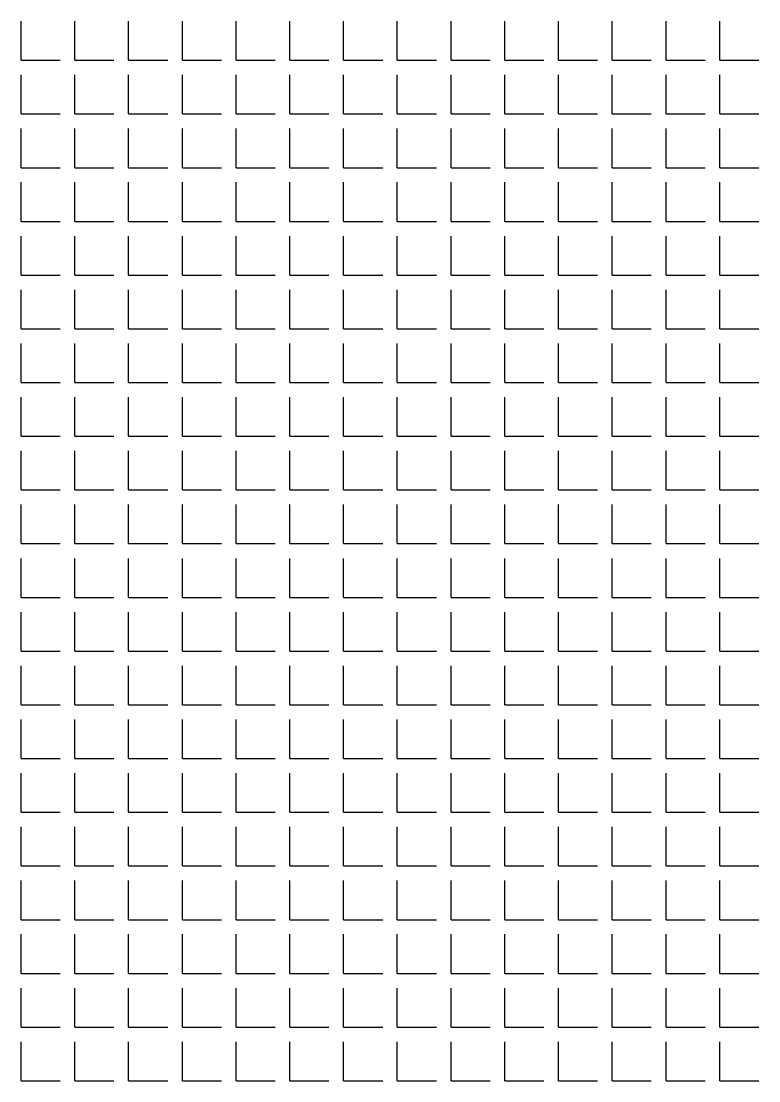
# Model space of a CAD drawing. Header units: millimetres. Extents: x -2063041 to -1932644, y 197605868 to 197643080.
# Drawn here: x -2046682.7 to -2046611.1, y 197627066.1 to 197627168.9 of the extents above; entities that cross this region are included whole.
import ezdxf

# ---------------------------------------------------------------- set-up
doc = ezdxf.new("R2010")
doc.units = ezdxf.units.MM
doc.layers.add('СКУД', color=7, linetype='Continuous')

msp = doc.modelspace()

# ---------------------------------------------------------------- linework, layer by layer
at = {"layer": 'СКУД', "color": 18, "true_color": 0x000000}
for p, q in [((-2046682.71, 197627165.15), (-2046682.71, 197627168.94)), ((-2046677.5, 197627165.15), (-2046677.5, 197627168.94)), ((-2046672.29, 197627165.15), (-2046672.29, 197627168.94)), ((-2046667.07, 197627165.15), (-2046667.07, 197627168.94)), ((-2046661.86, 197627165.15), (-2046661.86, 197627168.94)), ((-2046656.65, 197627165.15), (-2046656.65, 197627168.94)), ((-2046651.43, 197627165.15), (-2046651.43, 197627168.94)), ((-2046646.22, 197627165.15), (-2046646.22, 197627168.94)), ((-2046641.01, 197627165.15), (-2046641.01, 197627168.94)), ((-2046635.79, 197627165.15), (-2046635.79, 197627168.94)), ((-2046630.58, 197627165.15), (-2046630.58, 197627168.94)), ((-2046625.37, 197627165.15), (-2046625.37, 197627168.94)), ((-2046620.15, 197627165.15), (-2046620.15, 197627168.94)), ((-2046614.94, 197627165.15), (-2046614.94, 197627168.94)), ((-2046682.71, 197627165.15), (-2046678.92, 197627165.15)), ((-2046677.5, 197627165.15), (-2046673.71, 197627165.15)), ((-2046672.29, 197627165.15), (-2046668.5, 197627165.15)), ((-2046667.07, 197627165.15), (-2046663.28, 197627165.15)), ((-2046661.86, 197627165.15), (-2046658.07, 197627165.15)), ((-2046656.65, 197627165.15), (-2046652.86, 197627165.15)), ((-2046651.43, 197627165.15), (-2046647.64, 197627165.15)), ((-2046646.22, 197627165.15), (-2046642.43, 197627165.15)), ((-2046641.01, 197627165.15), (-2046637.22, 197627165.15)), ((-2046635.79, 197627165.15), (-2046632, 197627165.15)), ((-2046630.58, 197627165.15), (-2046626.79, 197627165.15)), ((-2046625.37, 197627165.15), (-2046621.58, 197627165.15)), ((-2046620.15, 197627165.15), (-2046616.36, 197627165.15)), ((-2046614.94, 197627165.15), (-2046611.15, 197627165.15)), ((-2046682.71, 197627159.93), (-2046682.71, 197627163.72)), ((-2046677.5, 197627159.93), (-2046677.5, 197627163.72)), ((-2046672.29, 197627159.93), (-2046672.29, 197627163.72)), ((-2046667.07, 197627159.93), (-2046667.07, 197627163.72)), ((-2046661.86, 197627159.93), (-2046661.86, 197627163.72)), ((-2046656.65, 197627159.93), (-2046656.65, 197627163.72)), ((-2046651.43, 197627159.93), (-2046651.43, 197627163.72)), ((-2046646.22, 197627159.93), (-2046646.22, 197627163.72)), ((-2046641.01, 197627159.93), (-2046641.01, 197627163.72)), ((-2046635.79, 197627159.93), (-2046635.79, 197627163.72)), ((-2046630.58, 197627159.93), (-2046630.58, 197627163.72)), ((-2046625.37, 197627159.93), (-2046625.37, 197627163.72)), ((-2046620.15, 197627159.93), (-2046620.15, 197627163.72)), ((-2046614.94, 197627159.93), (-2046614.94, 197627163.72)), ((-2046682.71, 197627159.93), (-2046678.92, 197627159.93)), ((-2046677.5, 197627159.93), (-2046673.71, 197627159.93)), ((-2046672.29, 197627159.93), (-2046668.5, 197627159.93)), ((-2046667.07, 197627159.93), (-2046663.28, 197627159.93)), ((-2046661.86, 197627159.93), (-2046658.07, 197627159.93)), ((-2046656.65, 197627159.93), (-2046652.86, 197627159.93)), ((-2046651.43, 197627159.93), (-2046647.64, 197627159.93)), ((-2046646.22, 197627159.93), (-2046642.43, 197627159.93)), ((-2046641.01, 197627159.93), (-2046637.22, 197627159.93)), ((-2046635.79, 197627159.93), (-2046632, 197627159.93)), ((-2046630.58, 197627159.93), (-2046626.79, 197627159.93)), ((-2046625.37, 197627159.93), (-2046621.58, 197627159.93)), ((-2046620.15, 197627159.93), (-2046616.36, 197627159.93)), ((-2046614.94, 197627159.93), (-2046611.15, 197627159.93)), ((-2046682.71, 197627154.72), (-2046682.71, 197627158.51)), ((-2046677.5, 197627154.72), (-2046677.5, 197627158.51)), ((-2046672.29, 197627154.72), (-2046672.29, 197627158.51)), ((-2046667.07, 197627154.72), (-2046667.07, 197627158.51)), ((-2046661.86, 197627154.72), (-2046661.86, 197627158.51)), ((-2046656.65, 197627154.72), (-2046656.65, 197627158.51)), ((-2046651.43, 197627154.72), (-2046651.43, 197627158.51)), ((-2046646.22, 197627154.72), (-2046646.22, 197627158.51)), ((-2046641.01, 197627154.72), (-2046641.01, 197627158.51)), ((-2046635.79, 197627154.72), (-2046635.79, 197627158.51)), ((-2046630.58, 197627154.72), (-2046630.58, 197627158.51)), ((-2046625.37, 197627154.72), (-2046625.37, 197627158.51)), ((-2046620.15, 197627154.72), (-2046620.15, 197627158.51)), ((-2046614.94, 197627154.72), (-2046614.94, 197627158.51)), ((-2046682.71, 197627154.72), (-2046678.92, 197627154.72)), ((-2046677.5, 197627154.72), (-2046673.71, 197627154.72)), ((-2046672.29, 197627154.72), (-2046668.5, 197627154.72)), ((-2046667.07, 197627154.72), (-2046663.28, 197627154.72)), ((-2046661.86, 197627154.72), (-2046658.07, 197627154.72)), ((-2046656.65, 197627154.72), (-2046652.86, 197627154.72)), ((-2046651.43, 197627154.72), (-2046647.64, 197627154.72)), ((-2046646.22, 197627154.72), (-2046642.43, 197627154.72)), ((-2046641.01, 197627154.72), (-2046637.22, 197627154.72)), ((-2046635.79, 197627154.72), (-2046632, 197627154.72)), ((-2046630.58, 197627154.72), (-2046626.79, 197627154.72)), ((-2046625.37, 197627154.72), (-2046621.58, 197627154.72)), ((-2046620.15, 197627154.72), (-2046616.36, 197627154.72)), ((-2046614.94, 197627154.72), (-2046611.15, 197627154.72)), ((-2046682.71, 197627149.51), (-2046682.71, 197627153.3)), ((-2046677.5, 197627149.51), (-2046677.5, 197627153.3)), ((-2046672.29, 197627149.51), (-2046672.29, 197627153.3)), ((-2046667.07, 197627149.51), (-2046667.07, 197627153.3)), ((-2046661.86, 197627149.51), (-2046661.86, 197627153.3)), ((-2046656.65, 197627149.51), (-2046656.65, 197627153.3)), ((-2046651.43, 197627149.51), (-2046651.43, 197627153.3)), ((-2046646.22, 197627149.51), (-2046646.22, 197627153.3)), ((-2046641.01, 197627149.51), (-2046641.01, 197627153.3)), ((-2046635.79, 197627149.51), (-2046635.79, 197627153.3)), ((-2046630.58, 197627149.51), (-2046630.58, 197627153.3)), ((-2046625.37, 197627149.51), (-2046625.37, 197627153.3)), ((-2046620.15, 197627149.51), (-2046620.15, 197627153.3)), ((-2046614.94, 197627149.51), (-2046614.94, 197627153.3)), ((-2046682.71, 197627149.51), (-2046678.92, 197627149.51)), ((-2046677.5, 197627149.51), (-2046673.71, 197627149.51)), ((-2046672.29, 197627149.51), (-2046668.5, 197627149.51)), ((-2046667.07, 197627149.51), (-2046663.28, 197627149.51)), ((-2046661.86, 197627149.51), (-2046658.07, 197627149.51)), ((-2046656.65, 197627149.51), (-2046652.86, 197627149.51)), ((-2046651.43, 197627149.51), (-2046647.64, 197627149.51)), ((-2046646.22, 197627149.51), (-2046642.43, 197627149.51)), ((-2046641.01, 197627149.51), (-2046637.22, 197627149.51)), ((-2046635.79, 197627149.51), (-2046632, 197627149.51)), ((-2046630.58, 197627149.51), (-2046626.79, 197627149.51)), ((-2046625.37, 197627149.51), (-2046621.58, 197627149.51)), ((-2046620.15, 197627149.51), (-2046616.36, 197627149.51)), ((-2046614.94, 197627149.51), (-2046611.15, 197627149.51)), ((-2046682.71, 197627144.29), (-2046682.71, 197627148.08)), ((-2046677.5, 197627144.29), (-2046677.5, 197627148.08)), ((-2046672.29, 197627144.29), (-2046672.29, 197627148.08)), ((-2046667.07, 197627144.29), (-2046667.07, 197627148.08)), ((-2046661.86, 197627144.29), (-2046661.86, 197627148.08)), ((-2046656.65, 197627144.29), (-2046656.65, 197627148.08)), ((-2046651.43, 197627144.29), (-2046651.43, 197627148.08)), ((-2046646.22, 197627144.29), (-2046646.22, 197627148.08)), ((-2046641.01, 197627144.29), (-2046641.01, 197627148.08)), ((-2046635.79, 197627144.29), (-2046635.79, 197627148.08)), ((-2046630.58, 197627144.29), (-2046630.58, 197627148.08)), ((-2046625.37, 197627144.29), (-2046625.37, 197627148.08)), ((-2046620.15, 197627144.29), (-2046620.15, 197627148.08)), ((-2046614.94, 197627144.29), (-2046614.94, 197627148.08)), ((-2046682.71, 197627144.29), (-2046678.92, 197627144.29)), ((-2046677.5, 197627144.29), (-2046673.71, 197627144.29)), ((-2046672.29, 197627144.29), (-2046668.5, 197627144.29)), ((-2046667.07, 197627144.29), (-2046663.28, 197627144.29)), ((-2046661.86, 197627144.29), (-2046658.07, 197627144.29)), ((-2046656.65, 197627144.29), (-2046652.86, 197627144.29)), ((-2046651.43, 197627144.29), (-2046647.64, 197627144.29)), ((-2046646.22, 197627144.29), (-2046642.43, 197627144.29)), ((-2046641.01, 197627144.29), (-2046637.22, 197627144.29)), ((-2046635.79, 197627144.29), (-2046632, 197627144.29)), ((-2046630.58, 197627144.29), (-2046626.79, 197627144.29)), ((-2046625.37, 197627144.29), (-2046621.58, 197627144.29)), ((-2046620.15, 197627144.29), (-2046616.36, 197627144.29)), ((-2046614.94, 197627144.29), (-2046611.15, 197627144.29)), ((-2046682.71, 197627139.08), (-2046682.71, 197627142.87)), ((-2046677.5, 197627139.08), (-2046677.5, 197627142.87)), ((-2046672.29, 197627139.08), (-2046672.29, 197627142.87)), ((-2046667.07, 197627139.08), (-2046667.07, 197627142.87)), ((-2046661.86, 197627139.08), (-2046661.86, 197627142.87)), ((-2046656.65, 197627139.08), (-2046656.65, 197627142.87)), ((-2046651.43, 197627139.08), (-2046651.43, 197627142.87)), ((-2046646.22, 197627139.08), (-2046646.22, 197627142.87)), ((-2046641.01, 197627139.08), (-2046641.01, 197627142.87)), ((-2046635.79, 197627139.08), (-2046635.79, 197627142.87)), ((-2046630.58, 197627139.08), (-2046630.58, 197627142.87)), ((-2046625.37, 197627139.08), (-2046625.37, 197627142.87)), ((-2046620.15, 197627139.08), (-2046620.15, 197627142.87)), ((-2046614.94, 197627139.08), (-2046614.94, 197627142.87)), ((-2046682.71, 197627139.08), (-2046678.92, 197627139.08)), ((-2046677.5, 197627139.08), (-2046673.71, 197627139.08)), ((-2046672.29, 197627139.08), (-2046668.5, 197627139.08)), ((-2046667.07, 197627139.08), (-2046663.28, 197627139.08)), ((-2046661.86, 197627139.08), (-2046658.07, 197627139.08)), ((-2046656.65, 197627139.08), (-2046652.86, 197627139.08)), ((-2046651.43, 197627139.08), (-2046647.64, 197627139.08)), ((-2046646.22, 197627139.08), (-2046642.43, 197627139.08)), ((-2046641.01, 197627139.08), (-2046637.22, 197627139.08)), ((-2046635.79, 197627139.08), (-2046632, 197627139.08)), ((-2046630.58, 197627139.08), (-2046626.79, 197627139.08)), ((-2046625.37, 197627139.08), (-2046621.58, 197627139.08)), ((-2046620.15, 197627139.08), (-2046616.36, 197627139.08)), ((-2046614.94, 197627139.08), (-2046611.15, 197627139.08)), ((-2046682.71, 197627133.87), (-2046682.71, 197627137.66)), ((-2046677.5, 197627133.87), (-2046677.5, 197627137.66)), ((-2046672.29, 197627133.87), (-2046672.29, 197627137.66)), ((-2046667.07, 197627133.87), (-2046667.07, 197627137.66)), ((-2046661.86, 197627133.87), (-2046661.86, 197627137.66)), ((-2046656.65, 197627133.87), (-2046656.65, 197627137.66)), ((-2046651.43, 197627133.87), (-2046651.43, 197627137.66)), ((-2046646.22, 197627133.87), (-2046646.22, 197627137.66)), ((-2046641.01, 197627133.87), (-2046641.01, 197627137.66)), ((-2046635.79, 197627133.87), (-2046635.79, 197627137.66)), ((-2046630.58, 197627133.87), (-2046630.58, 197627137.66)), ((-2046625.37, 197627133.87), (-2046625.37, 197627137.66)), ((-2046620.15, 197627133.87), (-2046620.15, 197627137.66)), ((-2046614.94, 197627133.87), (-2046614.94, 197627137.66)), ((-2046682.71, 197627133.87), (-2046678.92, 197627133.87)), ((-2046677.5, 197627133.87), (-2046673.71, 197627133.87)), ((-2046672.29, 197627133.87), (-2046668.5, 197627133.87)), ((-2046667.07, 197627133.87), (-2046663.28, 197627133.87)), ((-2046661.86, 197627133.87), (-2046658.07, 197627133.87)), ((-2046656.65, 197627133.87), (-2046652.86, 197627133.87)), ((-2046651.43, 197627133.87), (-2046647.64, 197627133.87)), ((-2046646.22, 197627133.87), (-2046642.43, 197627133.87)), ((-2046641.01, 197627133.87), (-2046637.22, 197627133.87)), ((-2046635.79, 197627133.87), (-2046632, 197627133.87)), ((-2046630.58, 197627133.87), (-2046626.79, 197627133.87)), ((-2046625.37, 197627133.87), (-2046621.58, 197627133.87)), ((-2046620.15, 197627133.87), (-2046616.36, 197627133.87)), ((-2046614.94, 197627133.87), (-2046611.15, 197627133.87)), ((-2046682.71, 197627128.65), (-2046682.71, 197627132.44)), ((-2046677.5, 197627128.65), (-2046677.5, 197627132.44)), ((-2046672.29, 197627128.65), (-2046672.29, 197627132.44)), ((-2046667.07, 197627128.65), (-2046667.07, 197627132.44)), ((-2046661.86, 197627128.65), (-2046661.86, 197627132.44)), ((-2046656.65, 197627128.65), (-2046656.65, 197627132.44)), ((-2046651.43, 197627128.65), (-2046651.43, 197627132.44)), ((-2046646.22, 197627128.65), (-2046646.22, 197627132.44)), ((-2046641.01, 197627128.65), (-2046641.01, 197627132.44)), ((-2046635.79, 197627128.65), (-2046635.79, 197627132.44)), ((-2046630.58, 197627128.65), (-2046630.58, 197627132.44)), ((-2046625.37, 197627128.65), (-2046625.37, 197627132.44)), ((-2046620.15, 197627128.65), (-2046620.15, 197627132.44)), ((-2046614.94, 197627128.65), (-2046614.94, 197627132.44)), ((-2046682.71, 197627128.65), (-2046678.92, 197627128.65)), ((-2046677.5, 197627128.65), (-2046673.71, 197627128.65)), ((-2046672.29, 197627128.65), (-2046668.5, 197627128.65)), ((-2046667.07, 197627128.65), (-2046663.28, 197627128.65)), ((-2046661.86, 197627128.65), (-2046658.07, 197627128.65)), ((-2046656.65, 197627128.65), (-2046652.86, 197627128.65)), ((-2046651.43, 197627128.65), (-2046647.64, 197627128.65)), ((-2046646.22, 197627128.65), (-2046642.43, 197627128.65)), ((-2046641.01, 197627128.65), (-2046637.22, 197627128.65)), ((-2046635.79, 197627128.65), (-2046632, 197627128.65)), ((-2046630.58, 197627128.65), (-2046626.79, 197627128.65)), ((-2046625.37, 197627128.65), (-2046621.58, 197627128.65)), ((-2046620.15, 197627128.65), (-2046616.36, 197627128.65)), ((-2046614.94, 197627128.65), (-2046611.15, 197627128.65)), ((-2046682.71, 197627123.44), (-2046682.71, 197627127.23)), ((-2046677.5, 197627123.44), (-2046677.5, 197627127.23)), ((-2046672.29, 197627123.44), (-2046672.29, 197627127.23)), ((-2046667.07, 197627123.44), (-2046667.07, 197627127.23)), ((-2046661.86, 197627123.44), (-2046661.86, 197627127.23)), ((-2046656.65, 197627123.44), (-2046656.65, 197627127.23)), ((-2046651.43, 197627123.44), (-2046651.43, 197627127.23)), ((-2046646.22, 197627123.44), (-2046646.22, 197627127.23)), ((-2046641.01, 197627123.44), (-2046641.01, 197627127.23)), ((-2046635.79, 197627123.44), (-2046635.79, 197627127.23)), ((-2046630.58, 197627123.44), (-2046630.58, 197627127.23)), ((-2046625.37, 197627123.44), (-2046625.37, 197627127.23)), ((-2046620.15, 197627123.44), (-2046620.15, 197627127.23)), ((-2046614.94, 197627123.44), (-2046614.94, 197627127.23)), ((-2046682.71, 197627123.44), (-2046678.92, 197627123.44)), ((-2046677.5, 197627123.44), (-2046673.71, 197627123.44)), ((-2046672.29, 197627123.44), (-2046668.5, 197627123.44)), ((-2046667.07, 197627123.44), (-2046663.28, 197627123.44)), ((-2046661.86, 197627123.44), (-2046658.07, 197627123.44)), ((-2046656.65, 197627123.44), (-2046652.86, 197627123.44)), ((-2046651.43, 197627123.44), (-2046647.64, 197627123.44)), ((-2046646.22, 197627123.44), (-2046642.43, 197627123.44)), ((-2046641.01, 197627123.44), (-2046637.22, 197627123.44)), ((-2046635.79, 197627123.44), (-2046632, 197627123.44)), ((-2046630.58, 197627123.44), (-2046626.79, 197627123.44)), ((-2046625.37, 197627123.44), (-2046621.58, 197627123.44)), ((-2046620.15, 197627123.44), (-2046616.36, 197627123.44)), ((-2046614.94, 197627123.44), (-2046611.15, 197627123.44)), ((-2046682.71, 197627118.23), (-2046682.71, 197627122.02)), ((-2046677.5, 197627118.23), (-2046677.5, 197627122.02)), ((-2046672.29, 197627118.23), (-2046672.29, 197627122.02)), ((-2046667.07, 197627118.23), (-2046667.07, 197627122.02)), ((-2046661.86, 197627118.23), (-2046661.86, 197627122.02)), ((-2046656.65, 197627118.23), (-2046656.65, 197627122.02)), ((-2046651.43, 197627118.23), (-2046651.43, 197627122.02)), ((-2046646.22, 197627118.23), (-2046646.22, 197627122.02)), ((-2046641.01, 197627118.23), (-2046641.01, 197627122.02)), ((-2046635.79, 197627118.23), (-2046635.79, 197627122.02)), ((-2046630.58, 197627118.23), (-2046630.58, 197627122.02)), ((-2046625.37, 197627118.23), (-2046625.37, 197627122.02)), ((-2046620.15, 197627118.23), (-2046620.15, 197627122.02)), ((-2046614.94, 197627118.23), (-2046614.94, 197627122.02)), ((-2046682.71, 197627118.23), (-2046678.92, 197627118.23)), ((-2046677.5, 197627118.23), (-2046673.71, 197627118.23)), ((-2046672.29, 197627118.23), (-2046668.5, 197627118.23)), ((-2046667.07, 197627118.23), (-2046663.28, 197627118.23)), ((-2046661.86, 197627118.23), (-2046658.07, 197627118.23)), ((-2046656.65, 197627118.23), (-2046652.86, 197627118.23)), ((-2046651.43, 197627118.23), (-2046647.64, 197627118.23)), ((-2046646.22, 197627118.23), (-2046642.43, 197627118.23)), ((-2046641.01, 197627118.23), (-2046637.22, 197627118.23)), ((-2046635.79, 197627118.23), (-2046632, 197627118.23)), ((-2046630.58, 197627118.23), (-2046626.79, 197627118.23)), ((-2046625.37, 197627118.23), (-2046621.58, 197627118.23)), ((-2046620.15, 197627118.23), (-2046616.36, 197627118.23)), ((-2046614.94, 197627118.23), (-2046611.15, 197627118.23)), ((-2046682.71, 197627113.01), (-2046682.71, 197627116.8)), ((-2046677.5, 197627113.01), (-2046677.5, 197627116.8)), ((-2046672.29, 197627113.01), (-2046672.29, 197627116.8)), ((-2046667.07, 197627113.01), (-2046667.07, 197627116.8)), ((-2046661.86, 197627113.01), (-2046661.86, 197627116.8)), ((-2046656.65, 197627113.01), (-2046656.65, 197627116.8)), ((-2046651.43, 197627113.01), (-2046651.43, 197627116.8)), ((-2046646.22, 197627113.01), (-2046646.22, 197627116.8)), ((-2046641.01, 197627113.01), (-2046641.01, 197627116.8)), ((-2046635.79, 197627113.01), (-2046635.79, 197627116.8)), ((-2046630.58, 197627113.01), (-2046630.58, 197627116.8)), ((-2046625.37, 197627113.01), (-2046625.37, 197627116.8)), ((-2046620.15, 197627113.01), (-2046620.15, 197627116.8)), ((-2046614.94, 197627113.01), (-2046614.94, 197627116.8)), ((-2046682.71, 197627113.01), (-2046678.92, 197627113.01)), ((-2046677.5, 197627113.01), (-2046673.71, 197627113.01)), ((-2046672.29, 197627113.01), (-2046668.5, 197627113.01)), ((-2046667.07, 197627113.01), (-2046663.28, 197627113.01)), ((-2046661.86, 197627113.01), (-2046658.07, 197627113.01)), ((-2046656.65, 197627113.01), (-2046652.86, 197627113.01)), ((-2046651.43, 197627113.01), (-2046647.64, 197627113.01)), ((-2046646.22, 197627113.01), (-2046642.43, 197627113.01)), ((-2046641.01, 197627113.01), (-2046637.22, 197627113.01)), ((-2046635.79, 197627113.01), (-2046632, 197627113.01)), ((-2046630.58, 197627113.01), (-2046626.79, 197627113.01)), ((-2046625.37, 197627113.01), (-2046621.58, 197627113.01)), ((-2046620.15, 197627113.01), (-2046616.36, 197627113.01)), ((-2046614.94, 197627113.01), (-2046611.15, 197627113.01)), ((-2046682.71, 197627107.8), (-2046682.71, 197627111.59)), ((-2046677.5, 197627107.8), (-2046677.5, 197627111.59)), ((-2046672.29, 197627107.8), (-2046672.29, 197627111.59)), ((-2046667.07, 197627107.8), (-2046667.07, 197627111.59)), ((-2046661.86, 197627107.8), (-2046661.86, 197627111.59)), ((-2046656.65, 197627107.8), (-2046656.65, 197627111.59)), ((-2046651.43, 197627107.8), (-2046651.43, 197627111.59)), ((-2046646.22, 197627107.8), (-2046646.22, 197627111.59)), ((-2046641.01, 197627107.8), (-2046641.01, 197627111.59)), ((-2046635.79, 197627107.8), (-2046635.79, 197627111.59)), ((-2046630.58, 197627107.8), (-2046630.58, 197627111.59)), ((-2046625.37, 197627107.8), (-2046625.37, 197627111.59)), ((-2046620.15, 197627107.8), (-2046620.15, 197627111.59)), ((-2046614.94, 197627107.8), (-2046614.94, 197627111.59)), ((-2046682.71, 197627107.8), (-2046678.92, 197627107.8)), ((-2046677.5, 197627107.8), (-2046673.71, 197627107.8)), ((-2046672.29, 197627107.8), (-2046668.5, 197627107.8)), ((-2046667.07, 197627107.8), (-2046663.28, 197627107.8)), ((-2046661.86, 197627107.8), (-2046658.07, 197627107.8)), ((-2046656.65, 197627107.8), (-2046652.86, 197627107.8)), ((-2046651.43, 197627107.8), (-2046647.64, 197627107.8)), ((-2046646.22, 197627107.8), (-2046642.43, 197627107.8)), ((-2046641.01, 197627107.8), (-2046637.22, 197627107.8)), ((-2046635.79, 197627107.8), (-2046632, 197627107.8)), ((-2046630.58, 197627107.8), (-2046626.79, 197627107.8)), ((-2046625.37, 197627107.8), (-2046621.58, 197627107.8)), ((-2046620.15, 197627107.8), (-2046616.36, 197627107.8)), ((-2046614.94, 197627107.8), (-2046611.15, 197627107.8)), ((-2046682.71, 197627102.59), (-2046682.71, 197627106.38)), ((-2046677.5, 197627102.59), (-2046677.5, 197627106.38)), ((-2046672.29, 197627102.59), (-2046672.29, 197627106.38)), ((-2046667.07, 197627102.59), (-2046667.07, 197627106.38)), ((-2046661.86, 197627102.59), (-2046661.86, 197627106.38)), ((-2046656.65, 197627102.59), (-2046656.65, 197627106.38)), ((-2046651.43, 197627102.59), (-2046651.43, 197627106.38)), ((-2046646.22, 197627102.59), (-2046646.22, 197627106.38)), ((-2046641.01, 197627102.59), (-2046641.01, 197627106.38)), ((-2046635.79, 197627102.59), (-2046635.79, 197627106.38)), ((-2046630.58, 197627102.59), (-2046630.58, 197627106.38)), ((-2046625.37, 197627102.59), (-2046625.37, 197627106.38)), ((-2046620.15, 197627102.59), (-2046620.15, 197627106.38)), ((-2046614.94, 197627102.59), (-2046614.94, 197627106.38)), ((-2046682.71, 197627102.59), (-2046678.92, 197627102.59)), ((-2046677.5, 197627102.59), (-2046673.71, 197627102.59)), ((-2046672.29, 197627102.59), (-2046668.5, 197627102.59)), ((-2046667.07, 197627102.59), (-2046663.28, 197627102.59)), ((-2046661.86, 197627102.59), (-2046658.07, 197627102.59)), ((-2046656.65, 197627102.59), (-2046652.86, 197627102.59)), ((-2046651.43, 197627102.59), (-2046647.64, 197627102.59)), ((-2046646.22, 197627102.59), (-2046642.43, 197627102.59)), ((-2046641.01, 197627102.59), (-2046637.22, 197627102.59)), ((-2046635.79, 197627102.59), (-2046632, 197627102.59)), ((-2046630.58, 197627102.59), (-2046626.79, 197627102.59)), ((-2046625.37, 197627102.59), (-2046621.58, 197627102.59)), ((-2046620.15, 197627102.59), (-2046616.36, 197627102.59)), ((-2046614.94, 197627102.59), (-2046611.15, 197627102.59)), ((-2046682.71, 197627097.37), (-2046682.71, 197627101.16)), ((-2046677.5, 197627097.37), (-2046677.5, 197627101.16)), ((-2046672.29, 197627097.37), (-2046672.29, 197627101.16)), ((-2046667.07, 197627097.37), (-2046667.07, 197627101.16)), ((-2046661.86, 197627097.37), (-2046661.86, 197627101.16)), ((-2046656.65, 197627097.37), (-2046656.65, 197627101.16)), ((-2046651.43, 197627097.37), (-2046651.43, 197627101.16)), ((-2046646.22, 197627097.37), (-2046646.22, 197627101.16)), ((-2046641.01, 197627097.37), (-2046641.01, 197627101.16)), ((-2046635.79, 197627097.37), (-2046635.79, 197627101.16)), ((-2046630.58, 197627097.37), (-2046630.58, 197627101.16)), ((-2046625.37, 197627097.37), (-2046625.37, 197627101.16)), ((-2046620.15, 197627097.37), (-2046620.15, 197627101.16)), ((-2046614.94, 197627097.37), (-2046614.94, 197627101.16)), ((-2046682.71, 197627097.37), (-2046678.92, 197627097.37)), ((-2046677.5, 197627097.37), (-2046673.71, 197627097.37)), ((-2046672.29, 197627097.37), (-2046668.5, 197627097.37)), ((-2046667.07, 197627097.37), (-2046663.28, 197627097.37)), ((-2046661.86, 197627097.37), (-2046658.07, 197627097.37)), ((-2046656.65, 197627097.37), (-2046652.86, 197627097.37)), ((-2046651.43, 197627097.37), (-2046647.64, 197627097.37)), ((-2046646.22, 197627097.37), (-2046642.43, 197627097.37)), ((-2046641.01, 197627097.37), (-2046637.22, 197627097.37)), ((-2046635.79, 197627097.37), (-2046632, 197627097.37)), ((-2046630.58, 197627097.37), (-2046626.79, 197627097.37)), ((-2046625.37, 197627097.37), (-2046621.58, 197627097.37)), ((-2046620.15, 197627097.37), (-2046616.36, 197627097.37)), ((-2046614.94, 197627097.37), (-2046611.15, 197627097.37)), ((-2046682.71, 197627092.16), (-2046682.71, 197627095.95)), ((-2046677.5, 197627092.16), (-2046677.5, 197627095.95)), ((-2046672.29, 197627092.16), (-2046672.29, 197627095.95)), ((-2046667.07, 197627092.16), (-2046667.07, 197627095.95)), ((-2046661.86, 197627092.16), (-2046661.86, 197627095.95)), ((-2046656.65, 197627092.16), (-2046656.65, 197627095.95)), ((-2046651.43, 197627092.16), (-2046651.43, 197627095.95)), ((-2046646.22, 197627092.16), (-2046646.22, 197627095.95)), ((-2046641.01, 197627092.16), (-2046641.01, 197627095.95)), ((-2046635.79, 197627092.16), (-2046635.79, 197627095.95)), ((-2046630.58, 197627092.16), (-2046630.58, 197627095.95)), ((-2046625.37, 197627092.16), (-2046625.37, 197627095.95)), ((-2046620.15, 197627092.16), (-2046620.15, 197627095.95)), ((-2046614.94, 197627092.16), (-2046614.94, 197627095.95)), ((-2046682.71, 197627092.16), (-2046678.92, 197627092.16)), ((-2046677.5, 197627092.16), (-2046673.71, 197627092.16)), ((-2046672.29, 197627092.16), (-2046668.5, 197627092.16)), ((-2046667.07, 197627092.16), (-2046663.28, 197627092.16)), ((-2046661.86, 197627092.16), (-2046658.07, 197627092.16)), ((-2046656.65, 197627092.16), (-2046652.86, 197627092.16)), ((-2046651.43, 197627092.16), (-2046647.64, 197627092.16)), ((-2046646.22, 197627092.16), (-2046642.43, 197627092.16)), ((-2046641.01, 197627092.16), (-2046637.22, 197627092.16)), ((-2046635.79, 197627092.16), (-2046632, 197627092.16)), ((-2046630.58, 197627092.16), (-2046626.79, 197627092.16)), ((-2046625.37, 197627092.16), (-2046621.58, 197627092.16)), ((-2046620.15, 197627092.16), (-2046616.36, 197627092.16)), ((-2046614.94, 197627092.16), (-2046611.15, 197627092.16)), ((-2046682.71, 197627086.95), (-2046682.71, 197627090.74)), ((-2046677.5, 197627086.95), (-2046677.5, 197627090.74)), ((-2046672.29, 197627086.95), (-2046672.29, 197627090.74)), ((-2046667.07, 197627086.95), (-2046667.07, 197627090.74)), ((-2046661.86, 197627086.95), (-2046661.86, 197627090.74)), ((-2046656.65, 197627086.95), (-2046656.65, 197627090.74)), ((-2046651.43, 197627086.95), (-2046651.43, 197627090.74)), ((-2046646.22, 197627086.95), (-2046646.22, 197627090.74)), ((-2046641.01, 197627086.95), (-2046641.01, 197627090.74)), ((-2046635.79, 197627086.95), (-2046635.79, 197627090.74)), ((-2046630.58, 197627086.95), (-2046630.58, 197627090.74)), ((-2046625.37, 197627086.95), (-2046625.37, 197627090.74)), ((-2046620.15, 197627086.95), (-2046620.15, 197627090.74)), ((-2046614.94, 197627086.95), (-2046614.94, 197627090.74)), ((-2046682.71, 197627086.95), (-2046678.92, 197627086.95)), ((-2046677.5, 197627086.95), (-2046673.71, 197627086.95)), ((-2046672.29, 197627086.95), (-2046668.5, 197627086.95)), ((-2046667.07, 197627086.95), (-2046663.28, 197627086.95)), ((-2046661.86, 197627086.95), (-2046658.07, 197627086.95)), ((-2046656.65, 197627086.95), (-2046652.86, 197627086.95)), ((-2046651.43, 197627086.95), (-2046647.64, 197627086.95)), ((-2046646.22, 197627086.95), (-2046642.43, 197627086.95)), ((-2046641.01, 197627086.95), (-2046637.22, 197627086.95)), ((-2046635.79, 197627086.95), (-2046632, 197627086.95)), ((-2046630.58, 197627086.95), (-2046626.79, 197627086.95)), ((-2046625.37, 197627086.95), (-2046621.58, 197627086.95)), ((-2046620.15, 197627086.95), (-2046616.36, 197627086.95)), ((-2046614.94, 197627086.95), (-2046611.15, 197627086.95)), ((-2046682.71, 197627081.73), (-2046682.71, 197627085.52)), ((-2046677.5, 197627081.73), (-2046677.5, 197627085.52)), ((-2046672.29, 197627081.73), (-2046672.29, 197627085.52)), ((-2046667.07, 197627081.73), (-2046667.07, 197627085.52)), ((-2046661.86, 197627081.73), (-2046661.86, 197627085.52)), ((-2046656.65, 197627081.73), (-2046656.65, 197627085.52)), ((-2046651.43, 197627081.73), (-2046651.43, 197627085.52)), ((-2046646.22, 197627081.73), (-2046646.22, 197627085.52)), ((-2046641.01, 197627081.73), (-2046641.01, 197627085.52)), ((-2046635.79, 197627081.73), (-2046635.79, 197627085.52)), ((-2046630.58, 197627081.73), (-2046630.58, 197627085.52)), ((-2046625.37, 197627081.73), (-2046625.37, 197627085.52)), ((-2046620.15, 197627081.73), (-2046620.15, 197627085.52)), ((-2046614.94, 197627081.73), (-2046614.94, 197627085.52)), ((-2046682.71, 197627081.73), (-2046678.92, 197627081.73)), ((-2046677.5, 197627081.73), (-2046673.71, 197627081.73)), ((-2046672.29, 197627081.73), (-2046668.5, 197627081.73)), ((-2046667.07, 197627081.73), (-2046663.28, 197627081.73)), ((-2046661.86, 197627081.73), (-2046658.07, 197627081.73)), ((-2046656.65, 197627081.73), (-2046652.86, 197627081.73)), ((-2046651.43, 197627081.73), (-2046647.64, 197627081.73)), ((-2046646.22, 197627081.73), (-2046642.43, 197627081.73)), ((-2046641.01, 197627081.73), (-2046637.22, 197627081.73)), ((-2046635.79, 197627081.73), (-2046632, 197627081.73)), ((-2046630.58, 197627081.73), (-2046626.79, 197627081.73)), ((-2046625.37, 197627081.73), (-2046621.58, 197627081.73)), ((-2046620.15, 197627081.73), (-2046616.36, 197627081.73)), ((-2046614.94, 197627081.73), (-2046611.15, 197627081.73)), ((-2046682.71, 197627076.52), (-2046682.71, 197627080.31)), ((-2046677.5, 197627076.52), (-2046677.5, 197627080.31)), ((-2046672.29, 197627076.52), (-2046672.29, 197627080.31)), ((-2046667.07, 197627076.52), (-2046667.07, 197627080.31)), ((-2046661.86, 197627076.52), (-2046661.86, 197627080.31)), ((-2046656.65, 197627076.52), (-2046656.65, 197627080.31)), ((-2046651.43, 197627076.52), (-2046651.43, 197627080.31)), ((-2046646.22, 197627076.52), (-2046646.22, 197627080.31)), ((-2046641.01, 197627076.52), (-2046641.01, 197627080.31)), ((-2046635.79, 197627076.52), (-2046635.79, 197627080.31)), ((-2046630.58, 197627076.52), (-2046630.58, 197627080.31)), ((-2046625.37, 197627076.52), (-2046625.37, 197627080.31)), ((-2046620.15, 197627076.52), (-2046620.15, 197627080.31)), ((-2046614.94, 197627076.52), (-2046614.94, 197627080.31)), ((-2046682.71, 197627076.52), (-2046678.92, 197627076.52)), ((-2046677.5, 197627076.52), (-2046673.71, 197627076.52)), ((-2046672.29, 197627076.52), (-2046668.5, 197627076.52)), ((-2046667.07, 197627076.52), (-2046663.28, 197627076.52)), ((-2046661.86, 197627076.52), (-2046658.07, 197627076.52)), ((-2046656.65, 197627076.52), (-2046652.86, 197627076.52)), ((-2046651.43, 197627076.52), (-2046647.64, 197627076.52)), ((-2046646.22, 197627076.52), (-2046642.43, 197627076.52)), ((-2046641.01, 197627076.52), (-2046637.22, 197627076.52)), ((-2046635.79, 197627076.52), (-2046632, 197627076.52)), ((-2046630.58, 197627076.52), (-2046626.79, 197627076.52)), ((-2046625.37, 197627076.52), (-2046621.58, 197627076.52)), ((-2046620.15, 197627076.52), (-2046616.36, 197627076.52)), ((-2046614.94, 197627076.52), (-2046611.15, 197627076.52)), ((-2046682.71, 197627071.31), (-2046682.71, 197627075.1)), ((-2046677.5, 197627071.31), (-2046677.5, 197627075.1)), ((-2046672.29, 197627071.31), (-2046672.29, 197627075.1)), ((-2046667.07, 197627071.31), (-2046667.07, 197627075.1)), ((-2046661.86, 197627071.31), (-2046661.86, 197627075.1)), ((-2046656.65, 197627071.31), (-2046656.65, 197627075.1)), ((-2046651.43, 197627071.31), (-2046651.43, 197627075.1)), ((-2046646.22, 197627071.31), (-2046646.22, 197627075.1)), ((-2046641.01, 197627071.31), (-2046641.01, 197627075.1)), ((-2046635.79, 197627071.31), (-2046635.79, 197627075.1)), ((-2046630.58, 197627071.31), (-2046630.58, 197627075.1)), ((-2046625.37, 197627071.31), (-2046625.37, 197627075.1)), ((-2046620.15, 197627071.31), (-2046620.15, 197627075.1)), ((-2046614.94, 197627071.31), (-2046614.94, 197627075.1)), ((-2046682.71, 197627071.31), (-2046678.92, 197627071.31)), ((-2046677.5, 197627071.31), (-2046673.71, 197627071.31)), ((-2046672.29, 197627071.31), (-2046668.5, 197627071.31)), ((-2046667.07, 197627071.31), (-2046663.28, 197627071.31)), ((-2046661.86, 197627071.31), (-2046658.07, 197627071.31)), ((-2046656.65, 197627071.31), (-2046652.86, 197627071.31)), ((-2046651.43, 197627071.31), (-2046647.64, 197627071.31)), ((-2046646.22, 197627071.31), (-2046642.43, 197627071.31)), ((-2046641.01, 197627071.31), (-2046637.22, 197627071.31)), ((-2046635.79, 197627071.31), (-2046632, 197627071.31)), ((-2046630.58, 197627071.31), (-2046626.79, 197627071.31)), ((-2046625.37, 197627071.31), (-2046621.58, 197627071.31)), ((-2046620.15, 197627071.31), (-2046616.36, 197627071.31)), ((-2046614.94, 197627071.31), (-2046611.15, 197627071.31)), ((-2046682.71, 197627066.09), (-2046682.71, 197627069.88)), ((-2046677.5, 197627066.09), (-2046677.5, 197627069.88)), ((-2046672.29, 197627066.09), (-2046672.29, 197627069.88)), ((-2046667.07, 197627066.09), (-2046667.07, 197627069.88)), ((-2046661.86, 197627066.09), (-2046661.86, 197627069.88)), ((-2046656.65, 197627066.09), (-2046656.65, 197627069.88)), ((-2046651.43, 197627066.09), (-2046651.43, 197627069.88)), ((-2046646.22, 197627066.09), (-2046646.22, 197627069.88)), ((-2046641.01, 197627066.09), (-2046641.01, 197627069.88)), ((-2046635.79, 197627066.09), (-2046635.79, 197627069.88)), ((-2046630.58, 197627066.09), (-2046630.58, 197627069.88)), ((-2046625.37, 197627066.09), (-2046625.37, 197627069.88)), ((-2046620.15, 197627066.09), (-2046620.15, 197627069.88)), ((-2046614.94, 197627066.09), (-2046614.94, 197627069.88)), ((-2046682.71, 197627066.09), (-2046678.92, 197627066.09)), ((-2046677.5, 197627066.09), (-2046673.71, 197627066.09)), ((-2046672.29, 197627066.09), (-2046668.5, 197627066.09)), ((-2046667.07, 197627066.09), (-2046663.28, 197627066.09)), ((-2046661.86, 197627066.09), (-2046658.07, 197627066.09)), ((-2046656.65, 197627066.09), (-2046652.86, 197627066.09)), ((-2046651.43, 197627066.09), (-2046647.64, 197627066.09)), ((-2046646.22, 197627066.09), (-2046642.43, 197627066.09)), ((-2046641.01, 197627066.09), (-2046637.22, 197627066.09)), ((-2046635.79, 197627066.09), (-2046632, 197627066.09)), ((-2046630.58, 197627066.09), (-2046626.79, 197627066.09)), ((-2046625.37, 197627066.09), (-2046621.58, 197627066.09)), ((-2046620.15, 197627066.09), (-2046616.36, 197627066.09)), ((-2046614.94, 197627066.09), (-2046611.15, 197627066.09))]:
    msp.add_line(p, q, dxfattribs=at)

doc.saveas('drawing.dxf')
